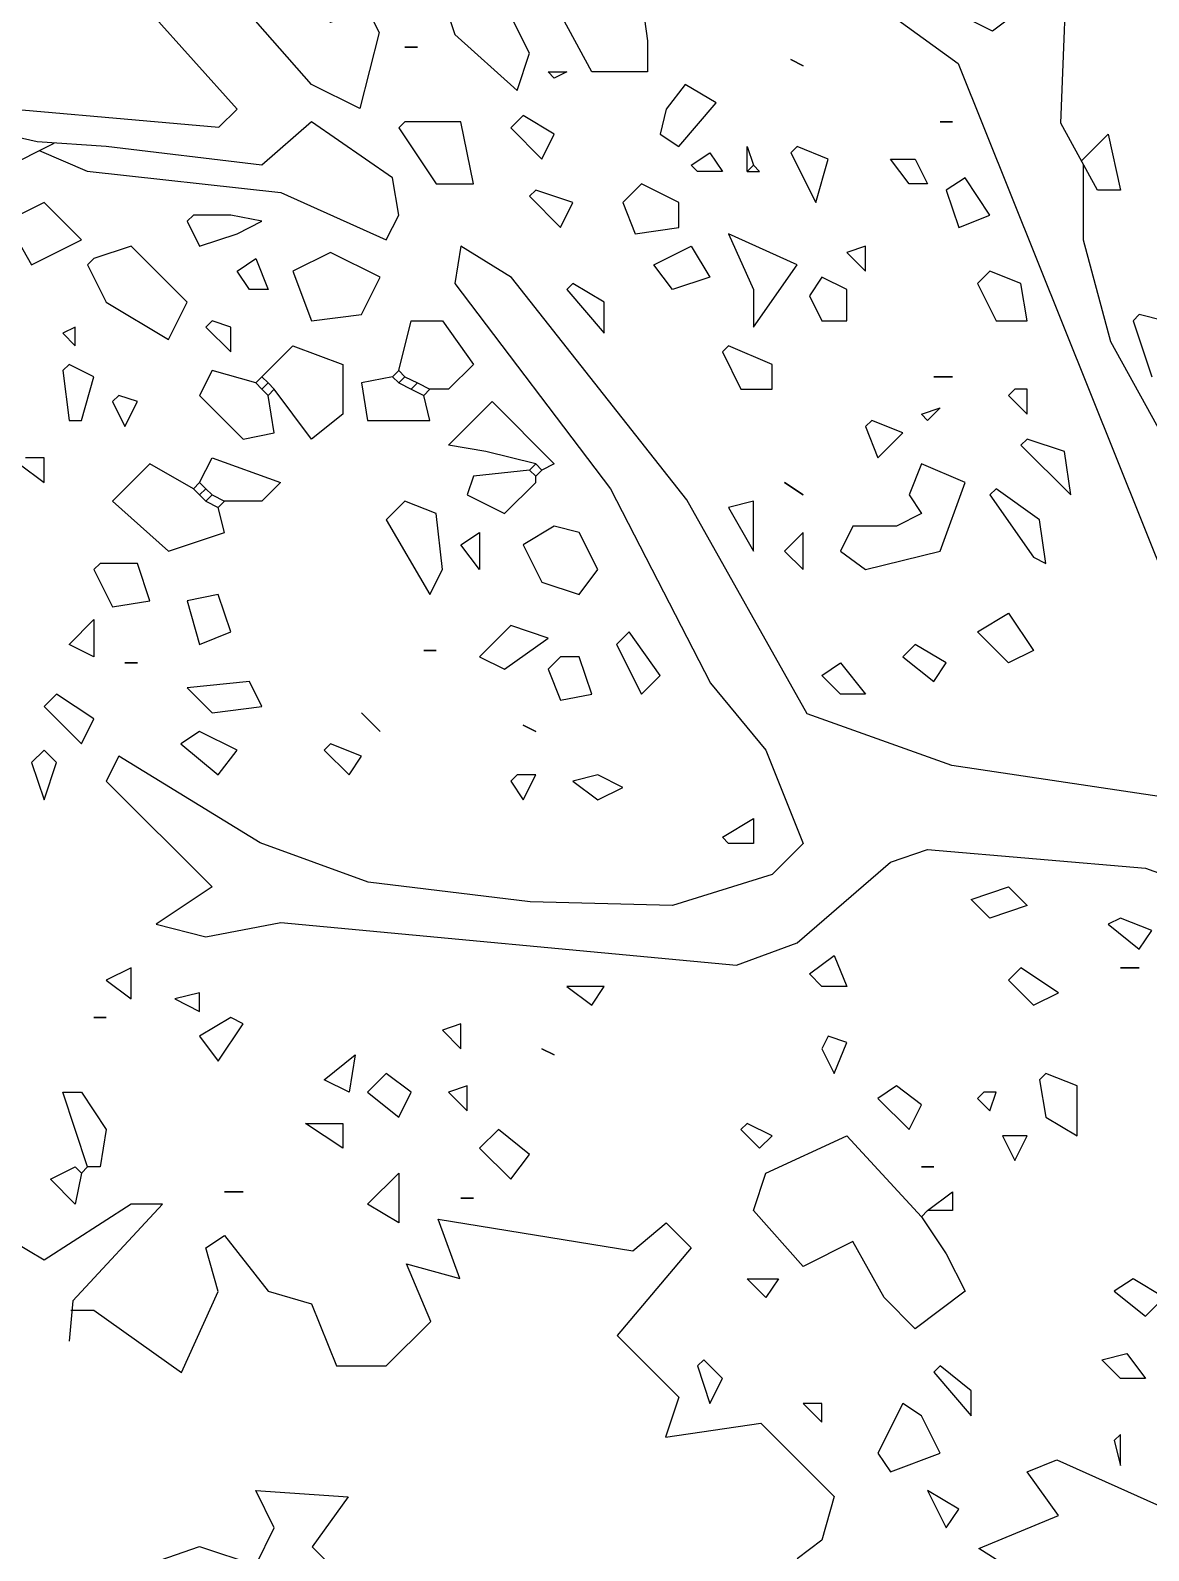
# Model space of a CAD drawing. Header units: metres. Extents: x -3.8 to 7.9, y -0.6 to 14.
# Drawn here: x -1.46 to -0.586, y 7.367 to 8.554 of the extents above; entities that cross this region are included whole.
import ezdxf

# ---------------------------------------------------------------- set-up
doc = ezdxf.new("R2010")
doc.units = ezdxf.units.M
doc.layers.add('ceco.net 88 green shadow', color=102, linetype='Continuous')
doc.layers.add('ceco.net 88 pair trees', color=7, linetype='Continuous')

msp = doc.modelspace()

# ---------------------------------------------------------------- linework, layer by layer
at = {"layer": 'ceco.net 88 green shadow', "linetype": 'Continuous'}
for p, q in [((-1.1379, 8.58), (-1.1282, 8.5508)), ((-1.0699, 8.5362), (-1.0893, 8.5751)), ((-1.0213, 8.5217), (-1.0553, 8.5848)), ((-0.9824, 8.58), (-0.9776, 8.546)), ((-1.1282, 8.5508), (-1.0796, 8.5071)), ((-1.1671, 8.5411), (-1.1574, 8.5411)), ((-1.1574, 8.5411), (-1.1671, 8.5411)), ((-0.9776, 8.546), (-0.9776, 8.5217)), ((-1.0796, 8.5071), (-1.0699, 8.5362)), ((-0.8658, 8.5314), (-0.8561, 8.5265)), ((-0.8561, 8.5265), (-0.8658, 8.5314)), ((-1.0553, 8.5217), (-1.0407, 8.5217)), ((-1.0505, 8.5168), (-1.0553, 8.5217)), ((-1.0407, 8.5217), (-1.0505, 8.5168)), ((-0.9776, 8.5217), (-1.0213, 8.5217)), ((-0.9484, 8.5119), (-0.963, 8.4925)), ((-0.9241, 8.4974), (-0.9484, 8.5119)), ((-0.963, 8.4925), (-0.9678, 8.4731)), ((-0.9533, 8.4633), (-0.9241, 8.4974)), ((-1.1671, 8.4828), (-1.172, 8.4779)), ((-1.1234, 8.4828), (-1.1671, 8.4828)), ((-1.1136, 8.4342), (-1.1234, 8.4828)), ((-1.0748, 8.4876), (-1.0845, 8.4779)), ((-1.0505, 8.4731), (-1.0748, 8.4876)), ((-0.7491, 8.4828), (-0.7394, 8.4828)), ((-0.7394, 8.4828), (-0.7491, 8.4828)), ((-1.172, 8.4779), (-1.1428, 8.4342)), ((-1.0845, 8.4779), (-1.0602, 8.4536)), ((-1.0602, 8.4536), (-1.0505, 8.4731)), ((-0.9678, 8.4731), (-0.9533, 8.4633)), ((-0.9435, 8.4488), (-0.929, 8.4585)), ((-0.929, 8.4585), (-0.9192, 8.4439)), ((-0.8998, 8.4439), (-0.8998, 8.4633)), ((-0.8998, 8.4633), (-0.8949, 8.4488)), ((-0.8609, 8.4633), (-0.8658, 8.4585)), ((-0.8658, 8.4585), (-0.8463, 8.4196)), ((-0.8366, 8.4536), (-0.8609, 8.4633)), ((-0.9387, 8.4439), (-0.9435, 8.4488)), ((-0.9192, 8.4439), (-0.9387, 8.4439)), ((-0.8998, 8.4439), (-0.8949, 8.4488)), ((-0.8998, 8.4439), (-0.8901, 8.4439)), ((-0.8901, 8.4439), (-0.8949, 8.4488)), ((-0.8463, 8.4196), (-0.8366, 8.4536)), ((-0.788, 8.4536), (-0.7686, 8.4536)), ((-0.7734, 8.4342), (-0.788, 8.4536)), ((-0.7686, 8.4536), (-0.7589, 8.4342)), ((-1.1428, 8.4342), (-1.1136, 8.4342)), ((-0.9824, 8.4342), (-0.997, 8.4196)), ((-0.9533, 8.4196), (-0.9824, 8.4342)), ((-0.7589, 8.4342), (-0.7734, 8.4342)), ((-0.7297, 8.439), (-0.7443, 8.4293)), ((-0.7103, 8.4099), (-0.7297, 8.439)), ((-1.065, 8.4293), (-1.0699, 8.4245)), ((-1.0699, 8.4245), (-1.0456, 8.4002)), ((-1.0359, 8.4196), (-1.065, 8.4293)), ((-0.7443, 8.4293), (-0.7346, 8.4002)), ((-1.449, 8.4196), (-1.4781, 8.405)), ((-1.4198, 8.3904), (-1.449, 8.4196)), ((-1.3323, 8.4099), (-1.3372, 8.405)), ((-1.3032, 8.4099), (-1.3323, 8.4099)), ((-1.2789, 8.405), (-1.3032, 8.4099)), ((-1.0456, 8.4002), (-1.0359, 8.4196)), ((-0.997, 8.4196), (-0.9873, 8.3953)), ((-0.9533, 8.4002), (-0.9533, 8.4196)), ((-0.7346, 8.4002), (-0.7103, 8.4099)), ((-1.4781, 8.405), (-1.4587, 8.371)), ((-1.3372, 8.405), (-1.3275, 8.3856)), ((-1.2983, 8.3953), (-1.2789, 8.405)), ((-0.9873, 8.3953), (-0.9533, 8.4002)), ((-1.4587, 8.371), (-1.4198, 8.3904)), ((-1.3809, 8.3856), (-1.4101, 8.3759)), ((-1.3372, 8.3418), (-1.3809, 8.3856)), ((-1.3275, 8.3856), (-1.2983, 8.3953)), ((-0.9727, 8.371), (-0.9435, 8.3856)), ((-0.9435, 8.3856), (-0.929, 8.3613)), ((-0.9144, 8.3953), (-0.8949, 8.3516)), ((-0.8609, 8.371), (-0.9144, 8.3953)), ((-0.8075, 8.3856), (-0.822, 8.3807)), ((-0.8075, 8.3661), (-0.8075, 8.3856)), ((-1.4101, 8.3759), (-1.415, 8.371)), ((-1.2983, 8.3661), (-1.2837, 8.3759)), ((-1.2837, 8.3759), (-1.274, 8.3516)), ((-1.2254, 8.3807), (-1.2546, 8.3661)), ((-1.1865, 8.3613), (-1.2254, 8.3807)), ((-0.822, 8.3807), (-0.8075, 8.3661)), ((-1.415, 8.371), (-1.4004, 8.3418)), ((-1.2886, 8.3516), (-1.2983, 8.3661)), ((-1.2546, 8.3661), (-1.24, 8.3273)), ((-1.2011, 8.3321), (-1.1865, 8.3613)), ((-0.9581, 8.3516), (-0.9727, 8.371)), ((-0.929, 8.3613), (-0.9581, 8.3516)), ((-0.8949, 8.3224), (-0.8609, 8.371)), ((-0.8415, 8.3613), (-0.8512, 8.3467)), ((-0.822, 8.3516), (-0.8415, 8.3613)), ((-0.7103, 8.3661), (-0.72, 8.3564)), ((-0.686, 8.3564), (-0.7103, 8.3661)), ((-1.274, 8.3516), (-1.2886, 8.3516)), ((-1.0359, 8.3564), (-1.0407, 8.3516)), ((-1.0407, 8.3516), (-1.0116, 8.3175)), ((-1.0116, 8.3418), (-1.0359, 8.3564)), ((-0.8949, 8.3516), (-0.8949, 8.3224)), ((-0.822, 8.3273), (-0.822, 8.3516)), ((-0.72, 8.3564), (-0.7054, 8.3273)), ((-0.6811, 8.3273), (-0.686, 8.3564)), ((-1.4004, 8.3418), (-1.3518, 8.3127)), ((-1.3518, 8.3127), (-1.3372, 8.3418)), ((-1.0116, 8.3175), (-1.0116, 8.3418)), ((-0.8512, 8.3467), (-0.8415, 8.3273)), ((-1.3178, 8.3273), (-1.3226, 8.3224)), ((-1.3032, 8.3224), (-1.3178, 8.3273)), ((-1.24, 8.3273), (-1.2011, 8.3321)), ((-1.172, 8.2884), (-1.1622, 8.3273)), ((-1.1622, 8.3273), (-1.1379, 8.3273)), ((-1.1379, 8.3273), (-1.1136, 8.2932)), ((-0.8415, 8.3273), (-0.822, 8.3273)), ((-0.7054, 8.3273), (-0.6811, 8.3273)), ((-0.5936, 8.3321), (-0.5985, 8.3273)), ((-0.5985, 8.3273), (-0.5839, 8.2835)), ((-0.5742, 8.3273), (-0.5936, 8.3321)), ((-1.4247, 8.3224), (-1.4344, 8.3175)), ((-1.4344, 8.3175), (-1.4247, 8.3078)), ((-1.4247, 8.3078), (-1.4247, 8.3224)), ((-1.3226, 8.3224), (-1.3032, 8.303)), ((-1.3032, 8.303), (-1.3032, 8.3224)), ((-1.2789, 8.2835), (-1.2546, 8.3078)), ((-1.2546, 8.3078), (-1.2157, 8.2932)), ((-0.9144, 8.3078), (-0.9192, 8.303)), ((-0.9192, 8.303), (-0.9047, 8.2738)), ((-0.8804, 8.2932), (-0.9144, 8.3078)), ((-1.4295, 8.2932), (-1.4344, 8.2884)), ((-1.4101, 8.2835), (-1.4295, 8.2932)), ((-1.2157, 8.2932), (-1.2157, 8.2544)), ((-1.1136, 8.2932), (-1.1331, 8.2738)), ((-0.8804, 8.2738), (-0.8804, 8.2932)), ((-1.4344, 8.2884), (-1.4295, 8.2495)), ((-1.4198, 8.2495), (-1.4101, 8.2835)), ((-1.3178, 8.2884), (-1.3275, 8.2689)), ((-1.2837, 8.2787), (-1.3178, 8.2884)), ((-1.2837, 8.2787), (-1.2789, 8.2835)), ((-1.2837, 8.2787), (-1.2789, 8.2738)), ((-1.2789, 8.2835), (-1.274, 8.2787)), ((-1.2789, 8.2738), (-1.274, 8.2787)), ((-1.274, 8.2787), (-1.2692, 8.2738)), ((-1.1768, 8.2835), (-1.2011, 8.2787)), ((-1.2011, 8.2787), (-1.1963, 8.2495)), ((-1.1768, 8.2835), (-1.172, 8.2884)), ((-1.1768, 8.2835), (-1.172, 8.2787)), ((-1.172, 8.2884), (-1.1671, 8.2835)), ((-1.172, 8.2787), (-1.1671, 8.2835)), ((-1.172, 8.2787), (-1.1622, 8.2738)), ((-1.1671, 8.2835), (-1.1574, 8.2787)), ((-1.1622, 8.2738), (-1.1574, 8.2787)), ((-1.1574, 8.2787), (-1.1477, 8.2738)), ((-0.754, 8.2835), (-0.7394, 8.2835)), ((-0.7394, 8.2835), (-0.754, 8.2835)), ((-1.3907, 8.2689), (-1.3955, 8.2641)), ((-1.3761, 8.2641), (-1.3907, 8.2689)), ((-1.3275, 8.2689), (-1.2935, 8.2349)), ((-1.2789, 8.2738), (-1.274, 8.2689)), ((-1.274, 8.2689), (-1.2692, 8.2738)), ((-1.2692, 8.2398), (-1.274, 8.2689)), ((-1.24, 8.2349), (-1.2692, 8.2738)), ((-1.1622, 8.2738), (-1.1525, 8.2689)), ((-1.1525, 8.2689), (-1.1477, 8.2738)), ((-1.1477, 8.2495), (-1.1525, 8.2689)), ((-1.1331, 8.2738), (-1.1477, 8.2738)), ((-0.9047, 8.2738), (-0.8804, 8.2738)), ((-0.6908, 8.2738), (-0.6957, 8.2689)), ((-0.6957, 8.2689), (-0.6811, 8.2544)), ((-0.6811, 8.2738), (-0.6908, 8.2738)), ((-0.6811, 8.2544), (-0.6811, 8.2738)), ((-1.3955, 8.2641), (-1.3858, 8.2446)), ((-1.3858, 8.2446), (-1.3761, 8.2641)), ((-1.2157, 8.2544), (-1.24, 8.2349)), ((-1.1331, 8.2301), (-1.0991, 8.2641)), ((-1.0991, 8.2641), (-1.0505, 8.2155)), ((-0.7637, 8.2544), (-0.7491, 8.2592)), ((-0.7589, 8.2495), (-0.7637, 8.2544)), ((-0.7491, 8.2592), (-0.7589, 8.2495)), ((-1.4295, 8.2495), (-1.4198, 8.2495)), ((-1.1963, 8.2495), (-1.1477, 8.2495)), ((-0.8026, 8.2495), (-0.8075, 8.2446)), ((-0.8075, 8.2446), (-0.7977, 8.2203)), ((-0.7783, 8.2398), (-0.8026, 8.2495)), ((-1.2935, 8.2349), (-1.2692, 8.2398)), ((-1.1039, 8.2252), (-1.1331, 8.2301)), ((-0.7977, 8.2203), (-0.7783, 8.2398)), ((-0.6811, 8.2349), (-0.686, 8.2301)), ((-0.686, 8.2301), (-0.6471, 8.1912)), ((-0.6519, 8.2252), (-0.6811, 8.2349)), ((-1.449, 8.2203), (-1.4636, 8.2203)), ((-1.449, 8.2009), (-1.449, 8.2203)), ((-1.3275, 8.2009), (-1.3178, 8.2203)), ((-1.3178, 8.2203), (-1.2643, 8.2009)), ((-1.065, 8.2155), (-1.1039, 8.2252)), ((-0.6471, 8.1912), (-0.6519, 8.2252)), ((-1.4684, 8.2155), (-1.449, 8.2009)), ((-1.3664, 8.2155), (-1.3955, 8.1863)), ((-1.3323, 8.196), (-1.3664, 8.2155)), ((-1.0699, 8.2106), (-1.1136, 8.2058)), ((-1.0699, 8.2106), (-1.065, 8.2155)), ((-1.0699, 8.2106), (-1.065, 8.2058)), ((-1.065, 8.2155), (-1.0602, 8.2106)), ((-1.065, 8.2058), (-1.0602, 8.2106)), ((-1.0505, 8.2155), (-1.0602, 8.2106)), ((-0.7637, 8.2155), (-0.7734, 8.1912)), ((-0.7297, 8.2009), (-0.7637, 8.2155)), ((-1.3323, 8.196), (-1.3275, 8.2009)), ((-1.3323, 8.196), (-1.3275, 8.1912)), ((-1.3275, 8.2009), (-1.3226, 8.196)), ((-1.3275, 8.1912), (-1.3226, 8.196)), ((-1.3226, 8.196), (-1.3178, 8.1912)), ((-1.2643, 8.2009), (-1.2789, 8.1863)), ((-1.1136, 8.2058), (-1.1185, 8.1912)), ((-1.0893, 8.1766), (-1.065, 8.2009)), ((-1.065, 8.2009), (-1.065, 8.2058)), ((-0.8706, 8.2009), (-0.8561, 8.1912)), ((-0.8561, 8.1912), (-0.8706, 8.2009)), ((-0.7491, 8.1474), (-0.7297, 8.2009)), ((-0.7054, 8.196), (-0.7103, 8.1912)), ((-0.6714, 8.1717), (-0.7054, 8.196)), ((-1.3955, 8.1863), (-1.3518, 8.1474)), ((-1.3275, 8.1912), (-1.3226, 8.1863)), ((-1.3226, 8.1863), (-1.3178, 8.1912)), ((-1.3226, 8.1863), (-1.3129, 8.1815)), ((-1.3178, 8.1912), (-1.308, 8.1863)), ((-1.3129, 8.1815), (-1.308, 8.1863)), ((-1.2789, 8.1863), (-1.308, 8.1863)), ((-1.1671, 8.1863), (-1.1817, 8.1717)), ((-1.1428, 8.1766), (-1.1671, 8.1863)), ((-1.1185, 8.1912), (-1.0893, 8.1766)), ((-0.8949, 8.1863), (-0.9144, 8.1815)), ((-0.8949, 8.1474), (-0.8949, 8.1863)), ((-0.7734, 8.1912), (-0.7637, 8.1766)), ((-0.7103, 8.1912), (-0.6762, 8.1426)), ((-1.308, 8.162), (-1.3129, 8.1815)), ((-1.1817, 8.1717), (-1.1477, 8.1134)), ((-1.1379, 8.1329), (-1.1428, 8.1766)), ((-0.9144, 8.1815), (-0.8949, 8.1474)), ((-0.7637, 8.1766), (-0.7832, 8.1669)), ((-0.6665, 8.1377), (-0.6714, 8.1717)), ((-1.3518, 8.1474), (-1.308, 8.162)), ((-1.1234, 8.1523), (-1.1088, 8.162)), ((-1.1088, 8.162), (-1.1088, 8.1329)), ((-1.0505, 8.1669), (-1.0748, 8.1523)), ((-1.031, 8.162), (-1.0505, 8.1669)), ((-1.0164, 8.1329), (-1.031, 8.162)), ((-0.8561, 8.162), (-0.8706, 8.1474)), ((-0.8561, 8.1329), (-0.8561, 8.162)), ((-0.8172, 8.1669), (-0.8269, 8.1474)), ((-0.7832, 8.1669), (-0.8172, 8.1669)), ((-1.1088, 8.1329), (-1.1234, 8.1523)), ((-1.0748, 8.1523), (-1.0602, 8.1231)), ((-0.8706, 8.1474), (-0.8561, 8.1329)), ((-0.8269, 8.1474), (-0.8075, 8.1329)), ((-0.8075, 8.1329), (-0.7491, 8.1474)), ((-1.4052, 8.1377), (-1.4101, 8.1329)), ((-1.3761, 8.1377), (-1.4052, 8.1377)), ((-1.3664, 8.1086), (-1.3761, 8.1377)), ((-0.6762, 8.1426), (-0.6665, 8.1377)), ((-1.4101, 8.1329), (-1.3955, 8.1037)), ((-1.1477, 8.1134), (-1.1379, 8.1329)), ((-1.0602, 8.1231), (-1.031, 8.1134)), ((-1.031, 8.1134), (-1.0164, 8.1329)), ((-1.3129, 8.1134), (-1.3372, 8.1086)), ((-1.3032, 8.0843), (-1.3129, 8.1134)), ((-1.3955, 8.1037), (-1.3664, 8.1086)), ((-1.3372, 8.1086), (-1.3275, 8.0745)), ((-1.4295, 8.0745), (-1.4101, 8.094)), ((-1.4101, 8.094), (-1.4101, 8.0648)), ((-1.0845, 8.0891), (-1.1088, 8.0648)), ((-1.0553, 8.0794), (-1.0845, 8.0891)), ((-0.72, 8.0843), (-0.6957, 8.0988)), ((-0.6957, 8.0988), (-0.6762, 8.0697)), ((-1.3275, 8.0745), (-1.3032, 8.0843)), ((-1.0893, 8.0551), (-1.0553, 8.0794)), ((-0.9921, 8.0843), (-1.0019, 8.0745)), ((-0.9678, 8.0502), (-0.9921, 8.0843)), ((-0.6957, 8.06), (-0.72, 8.0843)), ((-1.4101, 8.0648), (-1.4295, 8.0745)), ((-1.1525, 8.0697), (-1.1428, 8.0697)), ((-1.1428, 8.0697), (-1.1525, 8.0697)), ((-1.1088, 8.0648), (-1.0893, 8.0551)), ((-1.0456, 8.0648), (-1.0553, 8.0551)), ((-1.031, 8.0648), (-1.0456, 8.0648)), ((-1.0213, 8.0357), (-1.031, 8.0648)), ((-1.0019, 8.0745), (-0.9824, 8.0357)), ((-0.7686, 8.0745), (-0.7783, 8.0648)), ((-0.7783, 8.0648), (-0.754, 8.0454)), ((-0.7443, 8.06), (-0.7686, 8.0745)), ((-0.6762, 8.0697), (-0.6957, 8.06)), ((-1.3858, 8.06), (-1.3761, 8.06)), ((-1.3761, 8.06), (-1.3858, 8.06)), ((-1.0553, 8.0551), (-1.0456, 8.0308)), ((-0.8415, 8.0502), (-0.8269, 8.06)), ((-0.8269, 8.06), (-0.8075, 8.0357)), ((-0.754, 8.0454), (-0.7443, 8.06)), ((-1.2886, 8.0454), (-1.3372, 8.0405)), ((-1.3372, 8.0405), (-1.3178, 8.0211)), ((-1.2789, 8.0259), (-1.2886, 8.0454)), ((-0.9824, 8.0357), (-0.9678, 8.0502)), ((-0.8269, 8.0357), (-0.8415, 8.0502)), ((-1.4393, 8.0357), (-1.449, 8.0259)), ((-1.4101, 8.0162), (-1.4393, 8.0357)), ((-1.0456, 8.0308), (-1.0213, 8.0357)), ((-0.8075, 8.0357), (-0.8269, 8.0357)), ((-1.449, 8.0259), (-1.4198, 7.9968)), ((-1.4198, 7.9968), (-1.4101, 8.0162)), ((-1.3178, 8.0211), (-1.2789, 8.0259)), ((-1.2011, 8.0211), (-1.1865, 8.0065)), ((-1.1865, 8.0065), (-1.2011, 8.0211)), ((-1.3275, 8.0065), (-1.3421, 7.9968)), ((-1.2983, 7.9919), (-1.3275, 8.0065)), ((-1.0748, 8.0114), (-1.065, 8.0065)), ((-1.065, 8.0065), (-1.0748, 8.0114)), ((-1.3421, 7.9968), (-1.3129, 7.9725)), ((-1.2254, 7.9968), (-1.2303, 7.9919)), ((-1.2011, 7.9871), (-1.2254, 7.9968)), ((-1.449, 7.9919), (-1.4587, 7.9822)), ((-1.4587, 7.9822), (-1.449, 7.953)), ((-1.4393, 7.9822), (-1.449, 7.9919)), ((-1.449, 7.953), (-1.4393, 7.9822)), ((-1.3129, 7.9725), (-1.2983, 7.9919)), ((-1.2303, 7.9919), (-1.2108, 7.9725)), ((-1.2108, 7.9725), (-1.2011, 7.9871)), ((-1.0796, 7.9725), (-1.0845, 7.9676)), ((-1.065, 7.9725), (-1.0796, 7.9725)), ((-1.0748, 7.953), (-1.065, 7.9725)), ((-1.0164, 7.9725), (-1.0359, 7.9676)), ((-0.997, 7.9628), (-1.0164, 7.9725)), ((-1.0845, 7.9676), (-1.0748, 7.953)), ((-1.0359, 7.9676), (-1.0164, 7.953)), ((-1.0164, 7.953), (-0.997, 7.9628)), ((-0.9192, 7.9239), (-0.8949, 7.9385)), ((-0.8949, 7.9385), (-0.8949, 7.919)), ((-0.9144, 7.919), (-0.9192, 7.9239)), ((-0.8949, 7.919), (-0.9144, 7.919)), ((-0.7248, 7.8753), (-0.6957, 7.885)), ((-0.7103, 7.8607), (-0.7248, 7.8753)), ((-0.6957, 7.885), (-0.6811, 7.8704)), ((-0.6811, 7.8704), (-0.7103, 7.8607)), ((-0.6082, 7.8607), (-0.6179, 7.8558)), ((-0.6179, 7.8558), (-0.5936, 7.8364)), ((-0.5839, 7.851), (-0.6082, 7.8607)), ((-0.5936, 7.8364), (-0.5839, 7.851)), ((-0.8512, 7.817), (-0.8318, 7.8315)), ((-0.8318, 7.8315), (-0.822, 7.8072)), ((-1.3809, 7.8218), (-1.4004, 7.8121)), ((-1.3809, 7.7975), (-1.3809, 7.8218)), ((-0.8415, 7.8072), (-0.8512, 7.817)), ((-0.686, 7.8218), (-0.6957, 7.8121)), ((-0.6568, 7.8024), (-0.686, 7.8218)), ((-0.6082, 7.8218), (-0.5936, 7.8218)), ((-0.5936, 7.8218), (-0.6082, 7.8218)), ((-1.4004, 7.8121), (-1.3809, 7.7975)), ((-1.3275, 7.8024), (-1.3469, 7.7975)), ((-1.3275, 7.7878), (-1.3275, 7.8024)), ((-1.0407, 7.8072), (-1.0213, 7.7927)), ((-1.0116, 7.8072), (-1.0407, 7.8072)), ((-1.0213, 7.7927), (-1.0116, 7.8072)), ((-0.822, 7.8072), (-0.8415, 7.8072)), ((-0.6957, 7.8121), (-0.6762, 7.7927)), ((-0.6762, 7.7927), (-0.6568, 7.8024)), ((-1.3469, 7.7975), (-1.3275, 7.7878)), ((-1.4101, 7.7829), (-1.4004, 7.7829)), ((-1.4004, 7.7829), (-1.4101, 7.7829)), ((-1.3032, 7.7829), (-1.3275, 7.7684)), ((-1.2935, 7.7781), (-1.3032, 7.7829)), ((-1.3275, 7.7684), (-1.3129, 7.7489)), ((-1.3129, 7.7489), (-1.2935, 7.7781)), ((-1.1234, 7.7781), (-1.1379, 7.7732)), ((-1.1379, 7.7732), (-1.1234, 7.7586)), ((-1.1234, 7.7586), (-1.1234, 7.7781)), ((-0.8366, 7.7684), (-0.8415, 7.7586)), ((-0.822, 7.7635), (-0.8366, 7.7684)), ((-1.0602, 7.7586), (-1.0505, 7.7538)), ((-1.0505, 7.7538), (-1.0602, 7.7586)), ((-0.8415, 7.7586), (-0.8318, 7.7392)), ((-0.8318, 7.7392), (-0.822, 7.7635)), ((-1.2303, 7.7343), (-1.206, 7.7538)), ((-1.206, 7.7538), (-1.2108, 7.7246)), ((-1.2108, 7.7246), (-1.2303, 7.7343)), ((-1.1817, 7.7392), (-1.1963, 7.7246)), ((-1.1622, 7.7246), (-1.1817, 7.7392)), ((-0.6665, 7.7392), (-0.6714, 7.7343)), ((-0.6714, 7.7343), (-0.6665, 7.7052)), ((-0.6422, 7.7295), (-0.6665, 7.7392)), ((-1.415, 7.6663), (-1.4344, 7.7246)), ((-1.4344, 7.7246), (-1.4198, 7.7246)), ((-1.4198, 7.7246), (-1.4004, 7.6955)), ((-1.1963, 7.7246), (-1.172, 7.7052)), ((-1.172, 7.7052), (-1.1622, 7.7246)), ((-1.1185, 7.7295), (-1.1331, 7.7246)), ((-1.1331, 7.7246), (-1.1185, 7.71)), ((-1.1185, 7.71), (-1.1185, 7.7295)), ((-0.7832, 7.7295), (-0.7977, 7.7198)), ((-0.7977, 7.7198), (-0.7734, 7.6955)), ((-0.7637, 7.7149), (-0.7832, 7.7295)), ((-0.7151, 7.7246), (-0.72, 7.7198)), ((-0.72, 7.7198), (-0.7103, 7.71)), ((-0.7054, 7.7246), (-0.7151, 7.7246)), ((-0.7103, 7.71), (-0.7054, 7.7246)), ((-0.6422, 7.6906), (-0.6422, 7.7295)), ((-0.7734, 7.6955), (-0.7637, 7.7149)), ((-1.4004, 7.6955), (-1.4052, 7.6663)), ((-1.2449, 7.7003), (-1.2157, 7.7003)), ((-1.2157, 7.6809), (-1.2449, 7.7003)), ((-1.2157, 7.7003), (-1.2157, 7.6809)), ((-1.0942, 7.6955), (-1.1088, 7.6809)), ((-1.0699, 7.676), (-1.0942, 7.6955)), ((-0.8998, 7.7003), (-0.9047, 7.6955)), ((-0.9047, 7.6955), (-0.8901, 7.6809)), ((-0.8804, 7.6906), (-0.8998, 7.7003)), ((-0.6665, 7.7052), (-0.6422, 7.6906)), ((-0.8901, 7.6809), (-0.8804, 7.6906)), ((-0.8852, 7.6614), (-0.822, 7.6906)), ((-0.822, 7.6906), (-0.7637, 7.6274)), ((-0.7005, 7.6906), (-0.6908, 7.6712)), ((-0.6811, 7.6906), (-0.7005, 7.6906)), ((-0.6908, 7.6712), (-0.6811, 7.6906)), ((-1.1088, 7.6809), (-1.0845, 7.6566)), ((-1.0845, 7.6566), (-1.0699, 7.676)), ((-1.4441, 7.6566), (-1.4247, 7.6663)), ((-1.4247, 7.6663), (-1.4198, 7.6614)), ((-1.4198, 7.6614), (-1.4247, 7.6371)), ((-1.4198, 7.6614), (-1.415, 7.6663)), ((-1.4052, 7.6663), (-1.415, 7.6663)), ((-1.1963, 7.6371), (-1.172, 7.6614)), ((-1.172, 7.6614), (-1.172, 7.6226)), ((-0.8949, 7.6323), (-0.8852, 7.6614)), ((-0.7637, 7.6663), (-0.754, 7.6663)), ((-0.754, 7.6663), (-0.7637, 7.6663)), ((-1.4247, 7.6371), (-1.4441, 7.6566)), ((-1.308, 7.6469), (-1.2935, 7.6469)), ((-1.2935, 7.6469), (-1.308, 7.6469)), ((-1.172, 7.6226), (-1.1963, 7.6371)), ((-1.1234, 7.642), (-1.1136, 7.642)), ((-1.1136, 7.642), (-1.1234, 7.642)), ((-0.7589, 7.6323), (-0.7394, 7.6469)), ((-0.7394, 7.6469), (-0.7394, 7.6323)), ((-0.8561, 7.5885), (-0.8949, 7.6323)), ((-0.7637, 7.6274), (-0.7589, 7.6323)), ((-0.7637, 7.6274), (-0.7443, 7.5983)), ((-0.7394, 7.6323), (-0.7589, 7.6323)), ((-0.8172, 7.608), (-0.8561, 7.5885)), ((-0.7929, 7.5642), (-0.8172, 7.608)), ((-0.7443, 7.5983), (-0.7297, 7.5691)), ((-0.8998, 7.5788), (-0.8755, 7.5788)), ((-0.8852, 7.5642), (-0.8998, 7.5788)), ((-0.8755, 7.5788), (-0.8852, 7.5642)), ((-0.5985, 7.5788), (-0.6131, 7.5691)), ((-0.5742, 7.5642), (-0.5985, 7.5788)), ((-0.7297, 7.5691), (-0.7686, 7.5399)), ((-0.6131, 7.5691), (-0.5888, 7.5497)), ((-0.7686, 7.5399), (-0.7929, 7.5642)), ((-0.5888, 7.5497), (-0.5742, 7.5642)), ((-0.6228, 7.5156), (-0.6033, 7.5205)), ((-0.6033, 7.5205), (-0.5888, 7.5011)), ((-0.9338, 7.5156), (-0.9387, 7.5108)), ((-0.9387, 7.5108), (-0.929, 7.4816)), ((-0.9192, 7.5011), (-0.9338, 7.5156)), ((-0.7491, 7.5108), (-0.754, 7.5059)), ((-0.754, 7.5059), (-0.7248, 7.4719)), ((-0.7248, 7.4913), (-0.7491, 7.5108)), ((-0.6082, 7.5011), (-0.6228, 7.5156)), ((-0.929, 7.4816), (-0.9192, 7.5011)), ((-0.5888, 7.5011), (-0.6082, 7.5011)), ((-0.8561, 7.4816), (-0.8415, 7.467)), ((-0.8415, 7.4816), (-0.8561, 7.4816)), ((-0.8415, 7.467), (-0.8415, 7.4816)), ((-0.7783, 7.4816), (-0.7977, 7.4427)), ((-0.7637, 7.4719), (-0.7783, 7.4816)), ((-0.7248, 7.4719), (-0.7248, 7.4913)), ((-0.7491, 7.4427), (-0.7637, 7.4719)), ((-0.6082, 7.4573), (-0.6131, 7.4525)), ((-0.6131, 7.4525), (-0.6082, 7.433)), ((-0.6082, 7.433), (-0.6082, 7.4573)), ((-0.7977, 7.4427), (-0.788, 7.4282)), ((-0.788, 7.4282), (-0.7491, 7.4427)), ((-0.7589, 7.4136), (-0.7443, 7.3844)), ((-0.7346, 7.399), (-0.7589, 7.4136)), ((-0.7443, 7.3844), (-0.7346, 7.399))]:
    msp.add_line(p, q, dxfattribs=at)
at = {"layer": 'ceco.net 88 pair trees', "linetype": 'Continuous'}
msp.add_line((-1.4266, 7.5618), (-1.4295, 7.5302), dxfattribs=at)
for points in [[(-1.4072, 8.746), (-1.4235, 8.8196), (-1.3579, 8.8368), (-1.2837, 8.8254), (-1.2837, 8.7744), (-1.3129, 8.7161), (-1.2837, 8.6723), (-1.2983, 8.6237), (-1.2254, 8.5605), (-1.1963, 8.5703), (-1.1873, 8.5525), (-1.2023, 8.493), (-1.24, 8.5119), (-1.3809, 8.6723), (-1.4072, 8.746)], [(-0.6388, 8.4522), (-0.6179, 8.4731), (-0.6082, 8.4293), (-0.6262, 8.4293), (-0.6549, 8.4816), (-0.6488, 8.6334), (-0.6342, 8.8366), (-0.6519, 8.8424), (-0.6617, 8.823), (-0.686, 8.5703), (-0.7083, 8.5535), (-0.8463, 8.6225), (-0.8463, 8.6091), (-0.735, 8.5282), (-0.5705, 8.1178)], [(-1.4687, 8.6828), (-1.7134, 8.7652), (-1.7627, 8.7627), (-1.726, 8.7258), (-1.7066, 8.7404), (-1.6823, 8.7161), (-1.7032, 8.6743), (-1.6305, 8.6424), (-1.6728, 8.5963), (-1.6677, 8.5314), (-1.5316, 8.4979), (-1.3124, 8.4784), (-1.2983, 8.4925), (-1.4687, 8.6828)], [(-1.4529, 8.4602), (-1.4154, 8.4441), (-1.2641, 8.4276), (-1.1817, 8.3904), (-1.172, 8.4099), (-1.1768, 8.439), (-1.24, 8.4828), (-1.2789, 8.4488), (-1.4004, 8.4633), (-1.4543, 8.467), (-1.7454, 8.5331), (-1.7454, 8.5185), (-1.4798, 8.4466), (-1.4412, 8.466)], [(-0.6374, 8.4497), (-0.6374, 8.3904), (-0.6162, 8.311), (-0.5015, 8.1035)], [(-0.5501, 7.9516), (-0.7399, 7.9798), (-0.8529, 8.0201), (-0.9469, 8.1873), (-1.084, 8.361), (-1.1234, 8.3856), (-1.1282, 8.3564), (-1.0067, 8.196), (-0.9285, 8.0442), (-0.8852, 7.9919), (-0.8561, 7.919), (-0.8804, 7.8947), (-0.9581, 7.8704), (-1.0694, 7.8733), (-1.1958, 7.8887), (-1.2803, 7.9195), (-1.3907, 7.9871), (-1.4004, 7.9676), (-1.3178, 7.885), (-1.3615, 7.8558), (-1.3226, 7.8461), (-1.2641, 7.8571), (-0.9081, 7.824), (-0.8609, 7.8413), (-0.788, 7.9044), (-0.7589, 7.9142), (-0.5888, 7.8996), (-0.4673, 7.8558)], [(-1.4266, 7.5618), (-1.3564, 7.6371), (-1.3809, 7.6371), (-1.449, 7.5934), (-1.4733, 7.608), (-1.516, 7.5796), (-1.5039, 7.5356), (-1.4684, 7.4913), (-1.4733, 7.4622), (-1.5024, 7.4525), (-1.5559, 7.4816), (-1.5996, 7.4379), (-1.5851, 7.4087), (-1.6142, 7.4039), (-1.5996, 7.3747), (-1.551, 7.3455)], [(-1.4281, 7.5545), (-1.4101, 7.5545), (-1.3416, 7.5057), (-1.3129, 7.5689), (-1.3226, 7.6031), (-1.308, 7.6128), (-1.274, 7.5691), (-1.24, 7.5594), (-1.2206, 7.5108), (-1.1817, 7.5108), (-1.1469, 7.5455), (-1.1659, 7.5905), (-1.1243, 7.5791), (-1.1413, 7.6255), (-0.9892, 7.6007), (-0.963, 7.6226), (-0.9435, 7.6031), (-1.0014, 7.5346), (-0.9533, 7.4865), (-0.9637, 7.4551), (-0.8893, 7.4661), (-0.8318, 7.4087), (-0.8415, 7.3747), (-0.8609, 7.3601)], [(-0.6811, 7.3443), (-0.719, 7.3681), (-0.6568, 7.3941), (-0.6811, 7.4282), (-0.658, 7.4374), (-0.5727, 7.3992), (-0.5581, 7.3684), (-0.5691, 7.346)], [(-1.4393, 7.331), (-1.3275, 7.3698), (-1.2837, 7.3553), (-1.2692, 7.3844), (-1.2837, 7.4136), (-1.2116, 7.4085), (-1.2395, 7.3694), (-1.2206, 7.3504)]]:
    msp.add_lwpolyline(points, dxfattribs=at)

doc.saveas('drawing.dxf')
